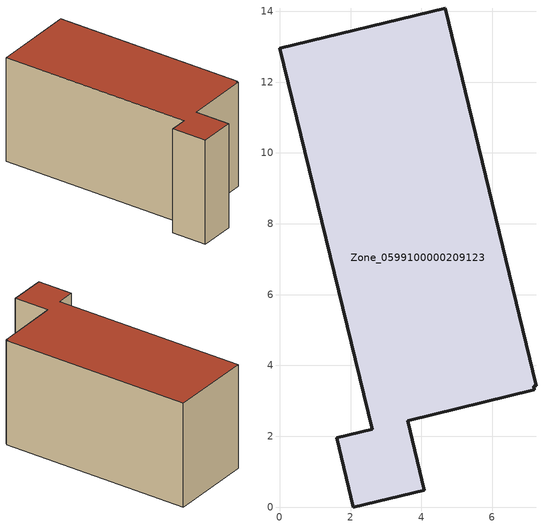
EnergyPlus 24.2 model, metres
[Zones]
Zone_0599100000209123
 floor ground (C_G): 7.17,3.41 7.2,3.31 3.61,2.44 4.08,0.47 2.08,0 1.61,1.96 2.61,2.2 0,12.96 4.67,14.09 7.25,3.42 z0
 wall outside (C_F): 2.61,2.2 1.61,1.96 2.08,0 4.08,0.47 3.61,2.44 7.2,3.31 7.17,3.41 7.25,3.42 4.67,14.09 0,12.96 2.61,2.2 z0:6.08
 roof outside (C_R): 7.25,3.42 4.67,14.09 0,12.96 2.61,2.2 1.61,1.96 2.08,0 4.08,0.47 3.61,2.44 7.2,3.31 7.17,3.41 z6.08
[BUILDING]
Pand.0599100000209123: North Axis=0; Terrain=City; Loads Convergence Tolerance Value=0.04; Temperature Convergence Tolerance Value=0.4; Solar Distribution=FullExterior; Maximum Number of Warmup Days=25; Minimum Number of Warmup Days=1
[Site:Location]
Rotterdam.The.Hague.AP_ZH_NLD Design_Conditions: Latitude=51.96; Longitude=4.45; Time Zone=1; Elevation=-4.5
[SITE:GROUNDTEMPERATURE:BUILDINGSURFACE]
18, 18, 18, 18, 18, 18, 18, 18, 18, 18, 18, 18
[MATERIAL] Thermal Absorptance=0.9; Solar Absorptance=0.7; Visible Absorptance=0.7
Name | Roughness | Thickness | Conductivity | Density | Specific Heat
G.TI.1975-1991 | MediumSmooth | 0.15 | 0.288461 | 540 | 1210
F.TI.1975-1991 | Rough | 0.3 | 0.230769 | 1920 | 840
R.TI.1975-1991 | MediumRough | 0.2 | 0.153846 | 1500 | 1000
[CONSTRUCTION]
C_G: G.TI.1975-1991
C_F: F.TI.1975-1991
C_R: R.TI.1975-1991
[ZONE]
Zone_0599100000209123: Type=1; Multiplier=1; Ceiling Height=Autocalculate; Volume=Autocalculate; Floor Area=autocalculate; Part of Total Floor Area=Yes
[ZONEINFILTRATION:DESIGNFLOWRATE]
Infil_Zone_0599100000209123: Zone or ZoneList or Space or SpaceList=Zone_0599100000209123; Schedule=AlwaysOn; Design Flow Rate Calculation Method=Flow/Area; Flow Rate per Floor Area=0.003; Constant Term Coefficient=1; Temperature Term Coefficient=0; Velocity Term Coefficient=0; Velocity Squared Term Coefficient=0
[HVACTEMPLATE:ZONE:IDEALLOADSAIRSYSTEM]
Zone_0599100000209123: Maximum Heating Supply Air Temperature=50; Minimum Cooling Supply Air Temperature=13; Maximum Heating Supply Air Humidity Ratio=0.0156; Minimum Cooling Supply Air Humidity Ratio=0.0077; Heating Limit=NoLimit; Cooling Limit=NoLimit; Dehumidification Control Type=ConstantSensibleHeatRatio; Cooling Sensible Heat Ratio=0.7; Dehumidification Setpoint=60; Humidification Control Type=None; Humidification Setpoint=30; Outdoor Air Method=None; Outdoor Air Flow Rate per Person=0.00944; Outdoor Air Flow Rate per Zone Floor Area=0; Outdoor Air Flow Rate per Zone=0; Demand Controlled Ventilation Type=None; Outdoor Air Economizer Type=NoEconomizer; Heat Recovery Type=None; Sensible Heat Recovery Effectiveness=0.7; Latent Heat Recovery Effectiveness=0.65
[ZONECONTROL:THERMOSTAT]
ThermostatControl_Zone_0599100000209123: Zone or ZoneList=Zone_0599100000209123; Control Type Schedule=DualSetpointControlType; Control 1=Thermostat_Zone_0599100000209123; Temperature Difference Between Cutout And Setpoint=0
[THERMOSTATSETPOINT:DUALSETPOINT]
Thermostat_Zone_0599100000209123: Heating Setpoint Temperature Schedule=HeatingSetpoint_Zone_0599100000209123; Cooling Setpoint Temperature Schedule=CoolingSetpoint_Zone_0599100000209123
[SCHEDULE:COMPACT]
HeatingSetpoint_Zone_0599100000209123: Through: 12/31, For: AllDays, Until: 24:00, 21
CoolingSetpoint_Zone_0599100000209123: Through: 12/31, For: AllDays, Until: 24:00, 24
DualSetpointControlType: Through: 12/31, For: AllDays, Until: 24:00, 4
AlwaysOn: Through: 12/31, For: AllDays, Until: 24:00, 1
